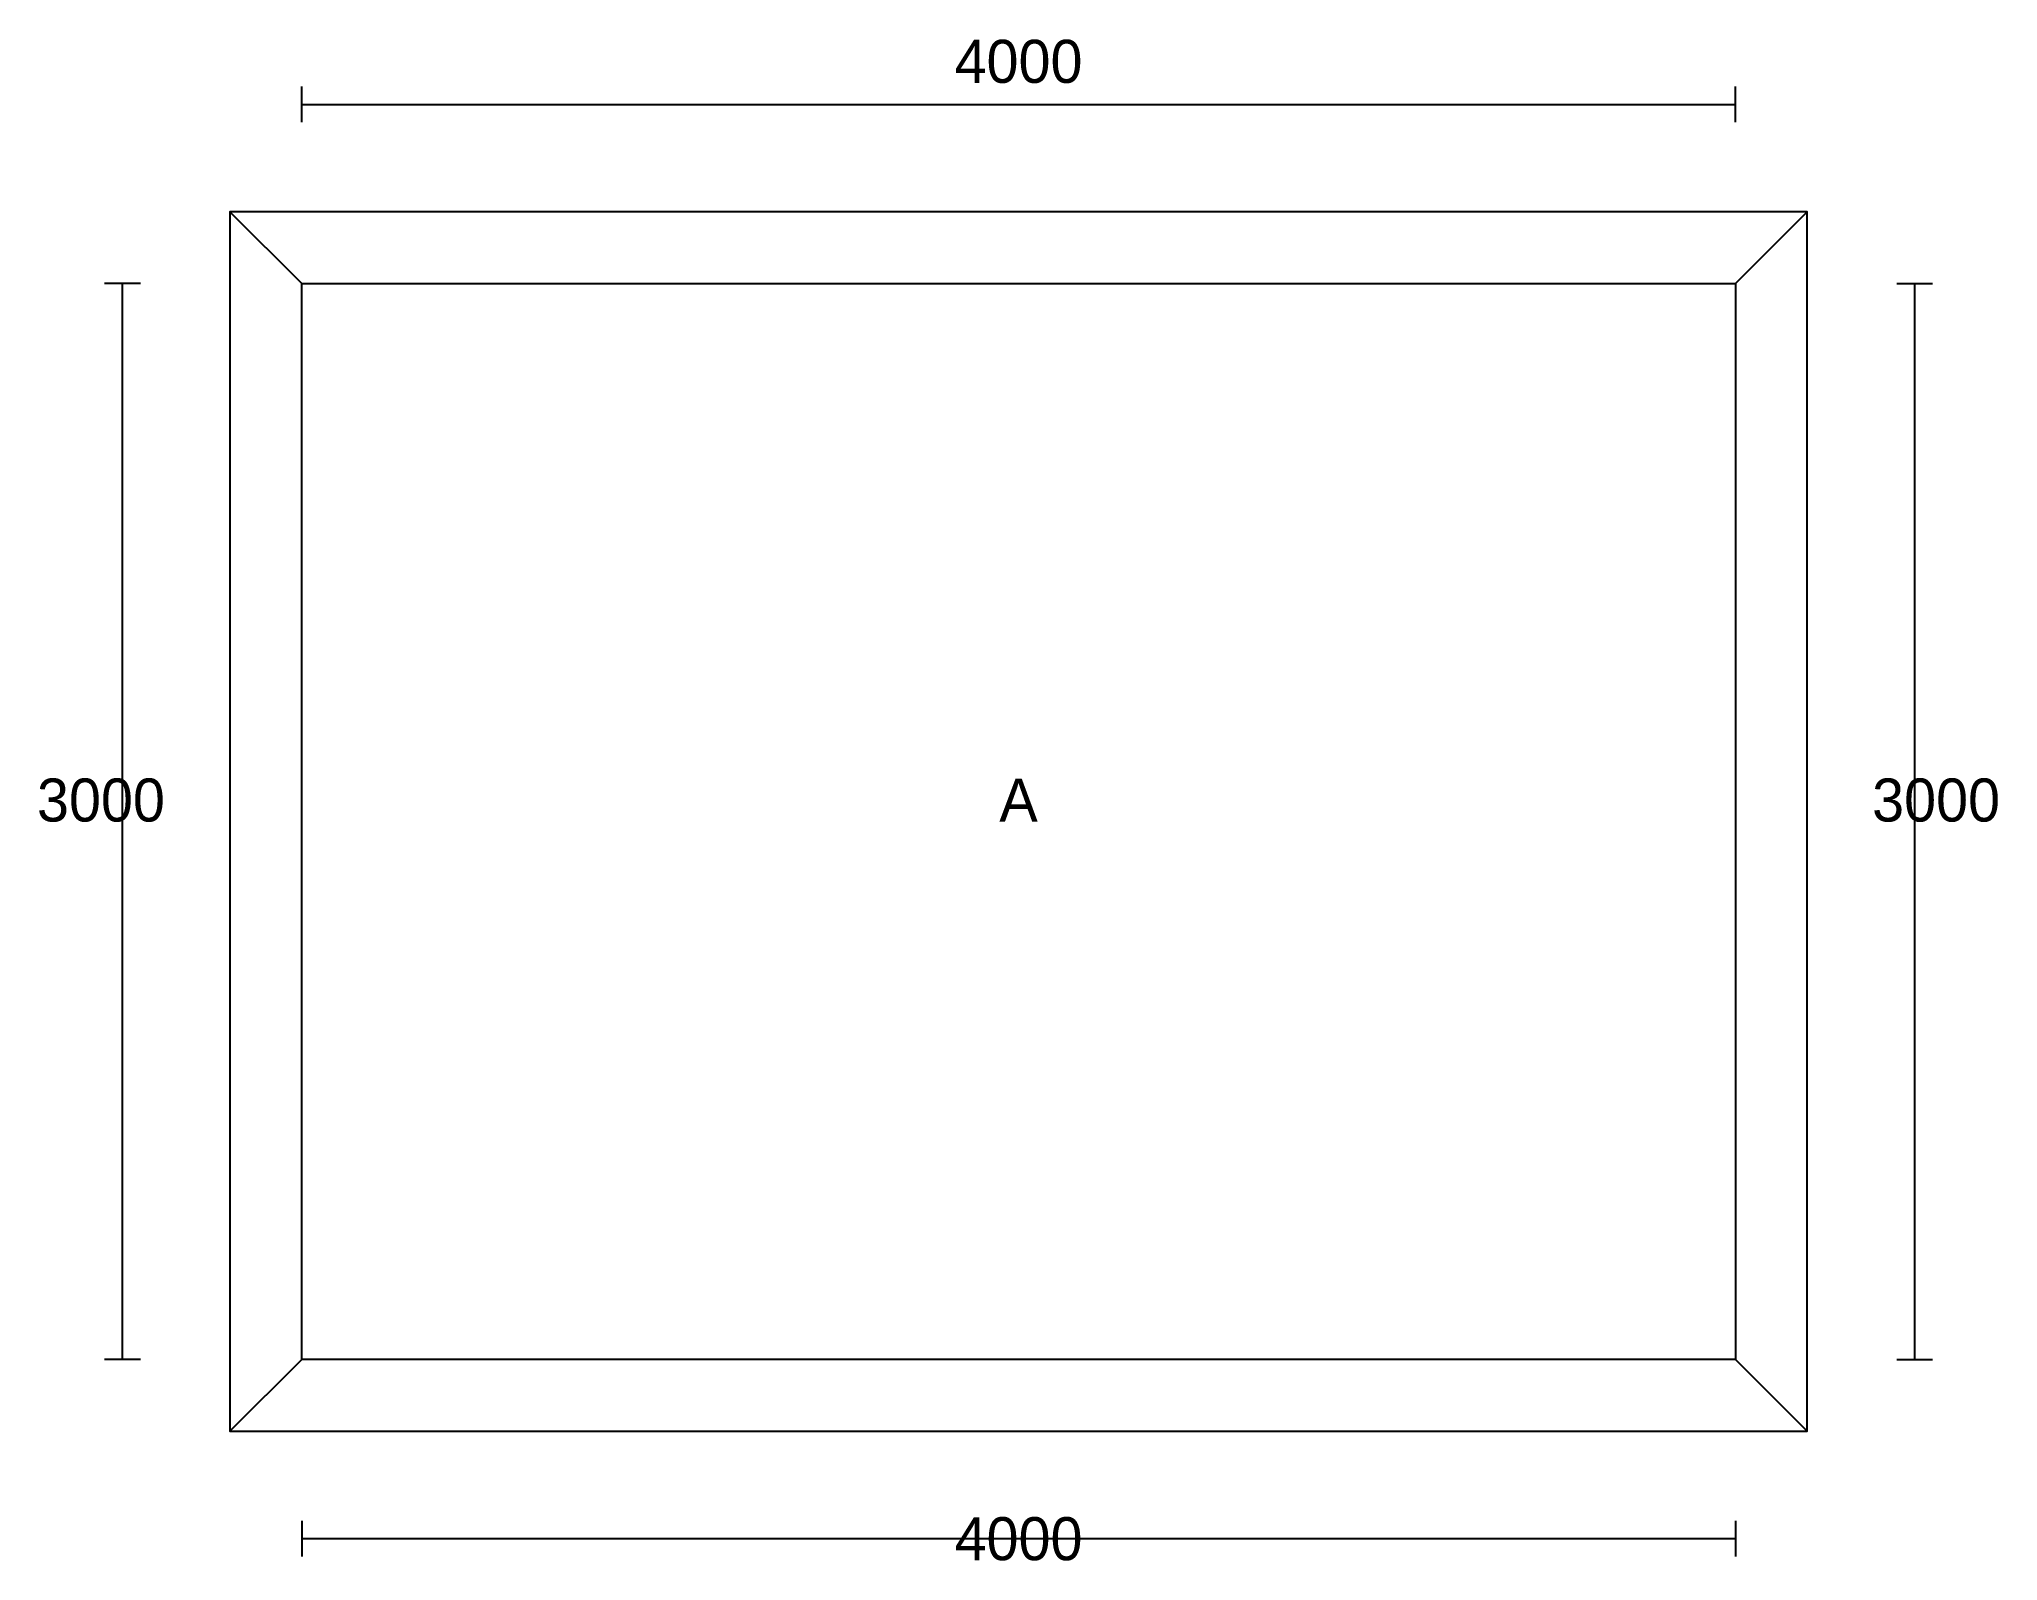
# Model space of a CAD drawing. Header units: millimetres. Extents: x -732 to 4732, y -3562 to 682.
import ezdxf
from ezdxf.enums import TextEntityAlignment as Align

# ---------------------------------------------------------------- set-up
doc = ezdxf.new("R2010")
doc.units = ezdxf.units.MM
for name, color, linetype in [('dimensions', 5, 'CONTINUOUS'), ('labels', 7, 'CONTINUOUS'), ('walls', 7, 'CONTINUOUS')]:
    doc.layers.add(name, color=color, linetype=linetype)

msp = doc.modelspace()

# ---------------------------------------------------------------- linework, layer by layer
at = {"layer": 'dimensions'}
for p, q in [((0, 450), (0, 550)), ((4000, 450), (4000, 550)), ((0, 500), (4000, 500)), ((-450, 0), (-550, 0)), ((-500, -3000), (-500, 0)), ((4450, 0), (4550, 0)), ((4500, 0), (4500, -3000)), ((-450, -3000), (-550, -3000)), ((4450, -3000), (4550, -3000)), ((0, -3450), (0, -3550)), ((4000, -3450), (4000, -3550)), ((4000, -3500), (0, -3500))]:
    msp.add_line(p, q, dxfattribs=at)
at = {"layer": 'walls'}
for points in [[(0, 0), (4000, 0), (4200, 200), (-200, 200)], [(0, -3000), (0, 0), (-200, 200), (-200, -3200)], [(4000, 0), (4000, -3000), (4200, -3200), (4200, 200)], [(4000, -3000), (0, -3000), (-200, -3200), (4200, -3200)]]:
    msp.add_lwpolyline(points, close=True, dxfattribs=at)

# ---------------------------------------------------------------- texts
at = {"layer": 'dimensions'}
for s, p in [('4000', (2000, 560)), ('3000', (-560, -1500)), ('3000', (4560, -1500)), ('4000', (2000, -3560))]:
    msp.add_text(s, height=120, dxfattribs=at).set_placement(p, align=Align.CENTER)
at = {"layer": 'labels'}
msp.add_text('A', height=120, dxfattribs=at).set_placement((2000, -1500), align=Align.CENTER)

doc.saveas('drawing.dxf')
